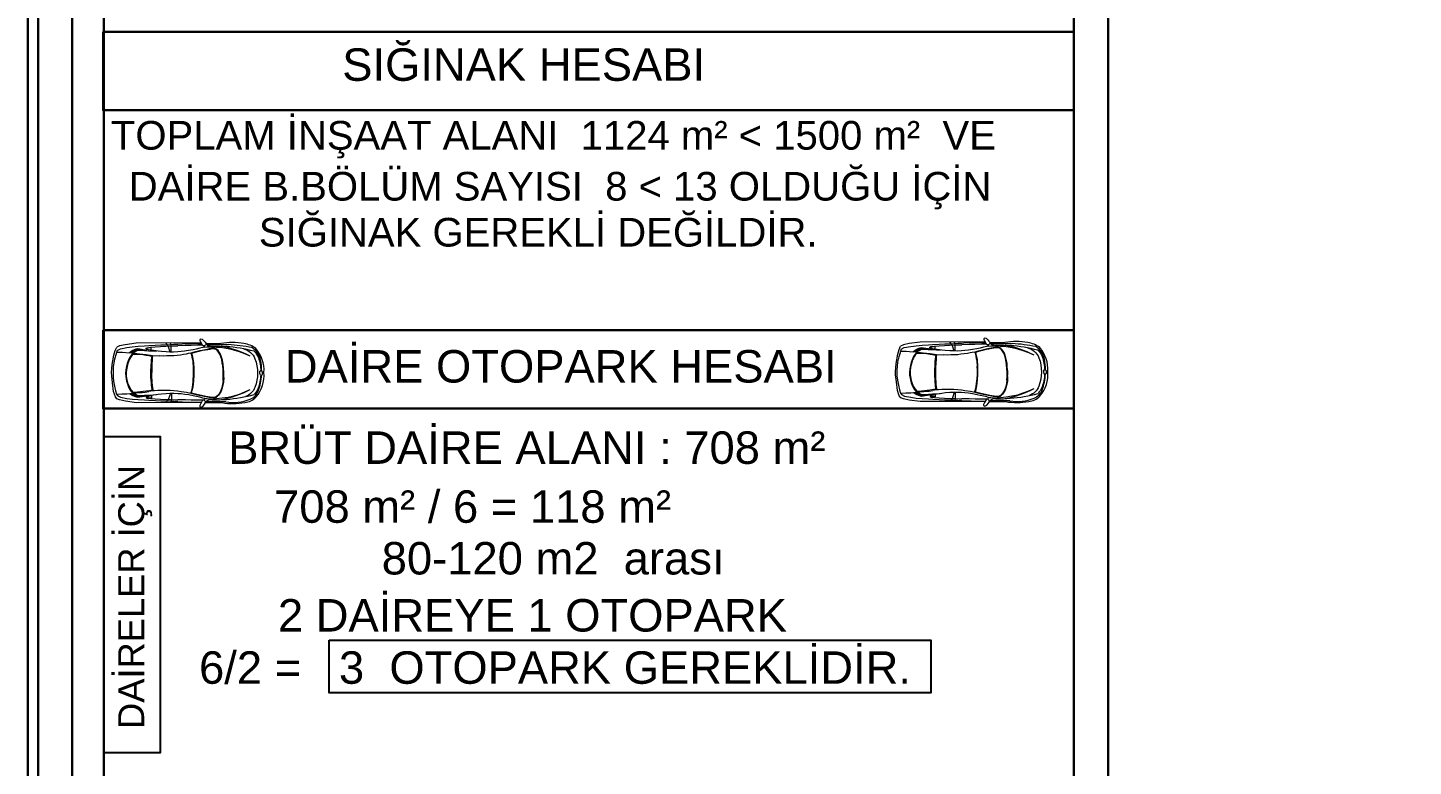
# Model space of a CAD drawing. Extents: x 386248 to 427517, y 4539405 to 4542296.
# Drawn here: x 424443 to 425113, y 4540162 to 4540519 of the extents above; entities that cross this region are included whole.
import ezdxf

# ---------------------------------------------------------------- set-up
doc = ezdxf.new("R2010")
doc.units = 0
doc.layers.add('DIM', color=7, linetype='Continuous')
for name, color, linetype, lineweight in [('TARR', 217, 'Continuous', 13), ('TEFRIJ_', 183, 'Continuous', 20), ('YAZILAR', 1, 'Continuous', 30), ('yazı', 113, 'Continuous', 30)]:
    doc.layers.add(name, color=color, linetype=linetype, lineweight=lineweight)
doc.styles.add('STYLE1', font='')
doc.styles.get('STYLE1').set_extended_font_data('Arial Tur')

msp = doc.modelspace()

# ---------------------------------------------------------------- linework, layer by layer
at = {"layer": 'DIM', "color": 2}
for points in [[(424480.066, 4540321.207), (424507.296, 4540321.207), (424507.296, 4540168.266), (424480.066, 4540168.266)], [(424589.016, 4540222.797), (424879.93, 4540222.797), (424879.93, 4540197.304), (424589.016, 4540197.304)]]:
    msp.add_lwpolyline(points, close=True, dxfattribs=at)
at = {"layer": 'TARR', "lineweight": 30}
for points in [[(424464.706, 4540976.446), (424965.78, 4540976.446), (424965.78, 4539640.849), (424464.706, 4539640.849)], [(424480.066, 4540958.166), (424949.098, 4540958.166), (424949.098, 4539658.757), (424480.066, 4539658.757)], [(424479.632, 4540517.022), (424949.098, 4540517.022), (424949.098, 4540479.052), (424479.632, 4540479.052)], [(424479.632, 4540372.778), (424949.098, 4540372.778), (424949.098, 4540334.809), (424479.632, 4540334.809)]]:
    msp.add_lwpolyline(points, close=True, dxfattribs=at)
at = {"layer": 'TEFRIJ_'}
for p, q in [((424526.639, 4540367.74), (424526.668, 4540368.239)), ((424526.807, 4540367.21), (424526.639, 4540367.74)), ((424526.668, 4540368.239), (424526.85, 4540368.391)), ((424527.278, 4540366.364), (424526.807, 4540367.21)), ((424526.85, 4540368.391), (424527.152, 4540368.437)), ((424527.152, 4540368.437), (424527.561, 4540368.347)), ((424527.561, 4540368.347), (424527.91, 4540368.075)), ((424527.91, 4540368.075), (424528.38, 4540367.607)), ((424528.38, 4540367.607), (424528.957, 4540366.943)), ((424528.957, 4540366.943), (424529.276, 4540366.489)), ((424874.84, 4540366.974), (424869.518, 4540366.182)), ((424906.316, 4540367.039), (424874.84, 4540366.974)), ((424894.864, 4540366.5), (424897.072, 4540366.672)), ((424897.072, 4540366.672), (424899.463, 4540366.737)), ((424899.463, 4540366.737), (424902.703, 4540366.79)), ((424902.703, 4540366.79), (424906.466, 4540366.735)), ((424905.763, 4540368.241), (424905.792, 4540368.741)), ((424905.931, 4540367.712), (424905.763, 4540368.241)), ((424905.792, 4540368.741), (424905.974, 4540368.893)), ((424906.402, 4540366.866), (424905.931, 4540367.712)), ((424905.974, 4540368.893), (424906.276, 4540368.939)), ((424906.276, 4540368.939), (424906.685, 4540368.849)), ((424906.767, 4540366.125), (424906.402, 4540366.866)), ((424906.685, 4540368.849), (424907.034, 4540368.577)), ((424907.034, 4540368.577), (424907.504, 4540368.109)), ((424907.504, 4540368.109), (424908.081, 4540367.444)), ((424908.081, 4540367.444), (424908.4, 4540366.991)), ((424908.4, 4540366.991), (424908.521, 4540366.734)), ((424908.521, 4540366.734), (424908.461, 4540366.431)), ((424908.521, 4540366.734), (424908.734, 4540366.326)), ((424908.523, 4540366.73), (424915.791, 4540366.745)), ((424484.111, 4540356.133), (424484.844, 4540360.545)), ((424484.844, 4540360.545), (424485.511, 4540362.903)), ((424485.825, 4540360.813), (424485.329, 4540359.238)), ((424485.511, 4540362.903), (424486.254, 4540364.511)), ((424486.522, 4540362.94), (424485.825, 4540360.813)), ((424487.578, 4540365.082), (424486.254, 4540364.511)), ((424486.307, 4540362.1), (424489.017, 4540362.015)), ((424486.522, 4540362.94), (424488.01, 4540363.756)), ((424490.394, 4540365.68), (424487.578, 4540365.082)), ((424488.01, 4540363.756), (424491.162, 4540364.357)), ((424489.017, 4540362.015), (424490.607, 4540361.928)), ((424495.716, 4540366.472), (424490.394, 4540365.68)), ((424490.607, 4540361.928), (424493.391, 4540361.725)), ((424491.162, 4540364.357), (424493.765, 4540364.695)), ((424492.31, 4540361.804), (424493.255, 4540362.515)), ((424493.395, 4540360.768), (424492.731, 4540359.813)), ((424493.502, 4540360.375), (424492.943, 4540359.557)), ((424493.231, 4540361.737), (424494.587, 4540362.669)), ((424493.255, 4540362.515), (424494.071, 4540363.062)), ((424493.391, 4540361.725), (424497.243, 4540361.245)), ((424494.243, 4540361.619), (424493.395, 4540360.768)), ((424494.015, 4540361.027), (424493.502, 4540360.375)), ((424493.765, 4540364.695), (424496.641, 4540365.004)), ((424494.002, 4540361.649), (424495.238, 4540362.398)), ((424494.363, 4540360.997), (424494.015, 4540361.027)), ((424494.071, 4540363.062), (424494.782, 4540363.336)), ((424496.089, 4540360.986), (424494.363, 4540360.997)), ((424494.587, 4540362.669), (424495.63, 4540363.201)), ((424494.782, 4540363.336), (424495.705, 4540363.64)), ((424495.238, 4540362.398), (424496.04, 4540362.854)), ((424495.63, 4540363.201), (424496.236, 4540363.339)), ((424495.705, 4540363.64), (424496.477, 4540363.763)), ((424527.192, 4540366.537), (424495.716, 4540366.472)), ((424496.04, 4540362.854), (424496.569, 4540362.961)), ((424497.27, 4540360.867), (424496.089, 4540360.986)), ((424496.236, 4540363.339), (424496.811, 4540363.461)), ((424496.477, 4540363.763), (424497.355, 4540363.704)), ((424496.569, 4540362.961), (424497.281, 4540362.978)), ((424496.641, 4540365.004), (424499.699, 4540365.177)), ((424496.811, 4540363.461), (424497.976, 4540363.357)), ((424497.243, 4540361.245), (424500.484, 4540360.904)), ((424498.845, 4540360.719), (424497.27, 4540360.867)), ((424497.281, 4540362.978), (424499.658, 4540362.922)), ((424497.355, 4540363.704), (424500.823, 4540363.106)), ((424497.976, 4540363.357), (424499.218, 4540363.269)), ((424500.541, 4540360.511), (424498.845, 4540360.719)), ((424499.218, 4540363.269), (424500.884, 4540363.091)), ((424499.658, 4540362.922), (424501.687, 4540362.79)), ((424499.699, 4540365.177), (424501.727, 4540365.272)), ((424500.424, 4540363.697), (424500.439, 4540364.03)), ((424500.803, 4540363.395), (424500.424, 4540363.697)), ((424500.439, 4540364.03), (424500.938, 4540364.243)), ((424500.484, 4540360.904), (424503.634, 4540360.381)), ((424501.707, 4540360.407), (424500.541, 4540360.511)), ((424500.893, 4540363.94), (424500.712, 4540363.743)), ((424500.712, 4540363.743), (424501.015, 4540363.547)), ((424501.515, 4540363.185), (424500.803, 4540363.395)), ((424501.498, 4540364.062), (424500.893, 4540363.94)), ((424500.938, 4540364.243), (424502.572, 4540364.473)), ((424501.015, 4540363.547), (424502.302, 4540363.232)), ((424502.981, 4540364.245), (424501.498, 4540364.062)), ((424503.968, 4540362.827), (424501.515, 4540363.185)), ((424501.687, 4540362.79), (424505.422, 4540362.542)), ((424501.707, 4540360.407), (424502.395, 4540360.298)), ((424501.727, 4540365.272), (424504.871, 4540365.431)), ((424502.302, 4540363.232), (424502.984, 4540363.021)), ((424502.395, 4540360.298), (424503.218, 4540360.081)), ((424502.572, 4540364.473), (424504.858, 4540364.69)), ((424502.984, 4540363.021), (424502.981, 4540364.245)), ((424503.218, 4540360.081), (424503.138, 4540359.258)), ((424503.634, 4540360.381), (424503.467, 4540359.204)), ((424503.634, 4540360.381), (424506.979, 4540360.252)), ((424506.225, 4540362.498), (424503.968, 4540362.827)), ((424504.858, 4540364.69), (424507.446, 4540364.801)), ((424504.871, 4540365.431), (424507.596, 4540365.619)), ((424507.875, 4540362.32), (424506.225, 4540362.498)), ((424508.9, 4540360.124), (424506.979, 4540360.252)), ((424507.446, 4540364.801), (424509.944, 4540364.943)), ((424507.596, 4540365.619), (424509.852, 4540365.669)), ((424510.101, 4540362.174), (424507.875, 4540362.32)), ((424510.526, 4540360.299), (424508.9, 4540360.124)), ((424509.852, 4540365.669), (424512.425, 4540365.78)), ((424509.944, 4540364.943), (424512.245, 4540365.068)), ((424511.963, 4540362.132), (424510.101, 4540362.174)), ((424512.624, 4540360.26), (424510.526, 4540360.299)), ((424513.78, 4540362.121), (424511.963, 4540362.132)), ((424512.245, 4540365.068), (424514.515, 4540365.119)), ((424512.425, 4540365.78), (424513.908, 4540365.859)), ((424513.865, 4540360.348), (424512.624, 4540360.26)), ((424515.733, 4540362.2), (424513.78, 4540362.121)), ((424515.449, 4540360.523), (424513.865, 4540360.348)), ((424513.908, 4540365.859), (424515.74, 4540365.999)), ((424514.515, 4540365.119), (424515.787, 4540365.151)), ((424517.075, 4540360.697), (424515.449, 4540360.523)), ((424517.35, 4540362.325), (424515.733, 4540362.2)), ((424515.74, 4540365.999), (424517.948, 4540366.17)), ((424519.403, 4540365.25), (424515.787, 4540365.151)), ((424518.53, 4540360.957), (424517.075, 4540360.697)), ((424519.091, 4540362.526), (424517.35, 4540362.325)), ((424517.948, 4540366.17), (424520.34, 4540366.236)), ((424519.857, 4540361.174), (424518.53, 4540360.957)), ((424521.043, 4540362.802), (424519.091, 4540362.526)), ((424522.188, 4540365.332), (424519.403, 4540365.25)), ((424520.841, 4540361.347), (424519.857, 4540361.174)), ((424520.34, 4540366.236), (424523.579, 4540366.288)), ((424522.137, 4540361.587), (424520.841, 4540361.347)), ((424523.162, 4540363.245), (424521.043, 4540362.802)), ((424523.122, 4540361.927), (424522.137, 4540361.587)), ((424522.137, 4540361.587), (424522.42, 4540360.743)), ((424525.473, 4540365.414), (424522.188, 4540365.332)), ((424522.42, 4540360.743), (424522.648, 4540359.674)), ((424523.517, 4540361.759), (424522.447, 4540361.476)), ((424522.447, 4540361.476), (424522.674, 4540360.519)), ((424522.674, 4540360.519), (424522.873, 4540359.787)), ((424524.361, 4540362.211), (424523.122, 4540361.927)), ((424524.75, 4540363.582), (424523.162, 4540363.245)), ((424524.614, 4540362.099), (424523.517, 4540361.759)), ((424523.579, 4540366.288), (424527.342, 4540366.233)), ((424525.233, 4540362.439), (424524.361, 4540362.211)), ((424525.909, 4540362.412), (424524.614, 4540362.099)), ((424526.415, 4540363.963), (424524.75, 4540363.582)), ((424526.275, 4540362.694), (424525.233, 4540362.439)), ((424527.751, 4540365.403), (424525.473, 4540365.414)), ((424527.655, 4540362.81), (424525.909, 4540362.412)), ((424527.57, 4540362.95), (424526.275, 4540362.694)), ((424527.883, 4540364.345), (424526.415, 4540363.963)), ((424527.643, 4540365.623), (424527.278, 4540366.364)), ((424530.019, 4540363.434), (424527.57, 4540362.95)), ((424527.901, 4540365.215), (424527.643, 4540365.623)), ((424528.95, 4540363.037), (424527.655, 4540362.81)), ((424528.929, 4540364.634), (424527.883, 4540364.345)), ((424528.067, 4540365.125), (424527.901, 4540365.215)), ((424528.295, 4540365.08), (424528.067, 4540365.125)), ((424528.552, 4540365.095), (424528.281, 4540365.083)), ((424528.461, 4540364.974), (424528.295, 4540365.08)), ((424528.937, 4540364.708), (424528.461, 4540364.974)), ((424528.885, 4540365.248), (424528.552, 4540365.095)), ((424529.217, 4540365.551), (424528.885, 4540365.248)), ((424528.902, 4540364.37), (424528.937, 4540364.708)), ((424529.901, 4540364.493), (424528.902, 4540364.37)), ((424530.301, 4540363.266), (424528.95, 4540363.037)), ((424529.337, 4540365.929), (424529.217, 4540365.551)), ((424529.276, 4540366.489), (424529.397, 4540366.232)), ((424529.397, 4540366.232), (424529.337, 4540365.929)), ((424529.397, 4540366.232), (424529.61, 4540365.824)), ((424529.399, 4540366.228), (424536.667, 4540366.244)), ((424529.61, 4540365.824), (424529.883, 4540365.598)), ((424529.736, 4540365.72), (424540.237, 4540365.741)), ((424529.883, 4540365.598), (424530.217, 4540365.371)), ((424531.112, 4540364.541), (424529.901, 4540364.493)), ((424531.033, 4540363.605), (424530.019, 4540363.434)), ((424530.217, 4540365.371), (424530.626, 4540365.191)), ((424531.343, 4540363.437), (424530.301, 4540363.266)), ((424530.626, 4540365.191), (424531.216, 4540365.101)), ((424532.159, 4540363.832), (424531.033, 4540363.605)), ((424532.11, 4540364.785), (424531.112, 4540364.541)), ((424531.216, 4540365.101), (424531.799, 4540364.994)), ((424532.441, 4540363.608), (424531.343, 4540363.437)), ((424531.799, 4540364.994), (424535.99, 4540365.003)), ((424532.555, 4540364.995), (424532.11, 4540364.785)), ((424532.835, 4540363.834), (424532.159, 4540363.832)), ((424533.314, 4540363.638), (424532.441, 4540363.608)), ((424533.652, 4540363.892), (424532.835, 4540363.834)), ((424533.765, 4540363.582), (424533.314, 4540363.638)), ((424534.243, 4540363.668), (424533.652, 4540363.892)), ((424534.131, 4540363.442), (424533.765, 4540363.582)), ((424534.526, 4540363.162), (424534.131, 4540363.442)), ((424534.695, 4540363.331), (424534.243, 4540363.668)), ((424535.006, 4540362.712), (424534.526, 4540363.162)), ((424535.287, 4540362.854), (424534.695, 4540363.331)), ((424535.542, 4540362.038), (424535.006, 4540362.712)), ((424535.796, 4540362.095), (424535.287, 4540362.854)), ((424536.192, 4540361.082), (424535.542, 4540362.038)), ((424536.304, 4540361.364), (424535.796, 4540362.095)), ((424535.99, 4540365.003), (424539.262, 4540364.797)), ((424536.589, 4540359.872), (424536.192, 4540361.082)), ((424536.786, 4540360.154), (424536.304, 4540361.364)), ((424537.353, 4540358.241), (424536.786, 4540360.154)), ((424863.235, 4540356.635), (424863.968, 4540361.047)), ((424863.968, 4540361.047), (424864.635, 4540363.405)), ((424864.949, 4540361.315), (424864.453, 4540359.74)), ((424864.635, 4540363.405), (424865.378, 4540365.013)), ((424865.646, 4540363.442), (424864.949, 4540361.315)), ((424866.702, 4540365.583), (424865.378, 4540365.013)), ((424865.431, 4540362.602), (424868.141, 4540362.517)), ((424865.646, 4540363.442), (424867.134, 4540364.257)), ((424869.518, 4540366.182), (424866.702, 4540365.583)), ((424867.134, 4540364.257), (424870.286, 4540364.859)), ((424868.141, 4540362.517), (424869.731, 4540362.429)), ((424869.731, 4540362.429), (424872.515, 4540362.227)), ((424870.286, 4540364.859), (424872.889, 4540365.197)), ((424871.855, 4540360.315), (424871.282, 4540359.194)), ((424871.434, 4540362.305), (424872.379, 4540363.017)), ((424872.067, 4540360.058), (424871.539, 4540359.119)), ((424872.519, 4540361.27), (424871.855, 4540360.315)), ((424872.626, 4540360.877), (424872.067, 4540360.058)), ((424872.355, 4540362.238), (424873.711, 4540363.171)), ((424872.379, 4540363.017), (424873.195, 4540363.563)), ((424872.515, 4540362.227), (424876.367, 4540361.747)), ((424873.367, 4540362.121), (424872.519, 4540361.27)), ((424873.139, 4540361.528), (424872.626, 4540360.877)), ((424872.889, 4540365.197), (424875.765, 4540365.506)), ((424873.126, 4540362.151), (424874.362, 4540362.9)), ((424873.487, 4540361.499), (424873.139, 4540361.528)), ((424873.195, 4540363.563), (424873.906, 4540363.837)), ((424875.213, 4540361.487), (424873.487, 4540361.499)), ((424873.711, 4540363.171), (424874.754, 4540363.703)), ((424873.906, 4540363.837), (424874.829, 4540364.142)), ((424874.362, 4540362.9), (424875.164, 4540363.356)), ((424874.754, 4540363.703), (424875.36, 4540363.84)), ((424874.829, 4540364.142), (424875.601, 4540364.264)), ((424875.164, 4540363.356), (424875.693, 4540363.463)), ((424876.394, 4540361.369), (424875.213, 4540361.487)), ((424875.36, 4540363.84), (424875.935, 4540363.963)), ((424875.601, 4540364.264), (424876.479, 4540364.206)), ((424875.693, 4540363.463), (424876.405, 4540363.479)), ((424875.765, 4540365.506), (424878.822, 4540365.679)), ((424875.935, 4540363.963), (424877.1, 4540363.859)), ((424876.367, 4540361.747), (424879.608, 4540361.406)), ((424877.969, 4540361.221), (424876.394, 4540361.369)), ((424876.405, 4540363.479), (424878.782, 4540363.424)), ((424876.479, 4540364.206), (424879.947, 4540363.608)), ((424877.1, 4540363.859), (424878.342, 4540363.771)), ((424879.665, 4540361.012), (424877.969, 4540361.221)), ((424878.342, 4540363.771), (424880.008, 4540363.593)), ((424878.782, 4540363.424), (424880.811, 4540363.292)), ((424878.822, 4540365.679), (424880.851, 4540365.774)), ((424879.548, 4540364.199), (424879.563, 4540364.532)), ((424879.927, 4540363.897), (424879.548, 4540364.199)), ((424879.563, 4540364.532), (424880.062, 4540364.744)), ((424879.608, 4540361.406), (424882.758, 4540360.883)), ((424880.831, 4540360.909), (424879.665, 4540361.012)), ((424880.017, 4540364.442), (424879.836, 4540364.245)), ((424879.836, 4540364.245), (424880.139, 4540364.049)), ((424880.639, 4540363.686), (424879.927, 4540363.897)), ((424880.622, 4540364.564), (424880.017, 4540364.442)), ((424880.062, 4540364.744), (424881.696, 4540364.975)), ((424880.139, 4540364.049), (424881.426, 4540363.733)), ((424882.105, 4540364.746), (424880.622, 4540364.564)), ((424883.092, 4540363.328), (424880.639, 4540363.686)), ((424880.811, 4540363.292), (424884.546, 4540363.044)), ((424880.831, 4540360.909), (424881.519, 4540360.8)), ((424880.851, 4540365.774), (424883.995, 4540365.933)), ((424881.426, 4540363.733), (424882.108, 4540363.523)), ((424881.519, 4540360.8), (424882.342, 4540360.582)), ((424881.696, 4540364.975), (424883.982, 4540365.191)), ((424882.108, 4540363.523), (424882.105, 4540364.746)), ((424882.342, 4540360.582), (424882.262, 4540359.759)), ((424882.758, 4540360.883), (424882.591, 4540359.705)), ((424882.758, 4540360.883), (424886.103, 4540360.753)), ((424885.349, 4540363), (424883.092, 4540363.328)), ((424883.982, 4540365.191), (424886.57, 4540365.303)), ((424883.995, 4540365.933), (424886.72, 4540366.12)), ((424886.999, 4540362.822), (424885.349, 4540363)), ((424888.024, 4540360.626), (424886.103, 4540360.753)), ((424886.57, 4540365.303), (424889.068, 4540365.444)), ((424886.72, 4540366.12), (424888.975, 4540366.17)), ((424889.225, 4540362.675), (424886.999, 4540362.822)), ((424889.65, 4540360.8), (424888.024, 4540360.626)), ((424888.975, 4540366.17), (424891.549, 4540366.282)), ((424889.068, 4540365.444), (424891.369, 4540365.57)), ((424891.087, 4540362.634), (424889.225, 4540362.675)), ((424891.748, 4540360.762), (424889.65, 4540360.8)), ((424892.904, 4540362.622), (424891.087, 4540362.634)), ((424891.369, 4540365.57), (424893.639, 4540365.62)), ((424891.549, 4540366.282), (424893.032, 4540366.36)), ((424892.989, 4540360.85), (424891.748, 4540360.762)), ((424894.857, 4540362.702), (424892.904, 4540362.622)), ((424894.573, 4540361.025), (424892.989, 4540360.85)), ((424893.032, 4540366.36), (424894.864, 4540366.5)), ((424893.639, 4540365.62), (424894.911, 4540365.653)), ((424896.199, 4540361.199), (424894.573, 4540361.025)), ((424896.474, 4540362.827), (424894.857, 4540362.702)), ((424898.527, 4540365.752), (424894.911, 4540365.653)), ((424897.654, 4540361.459), (424896.199, 4540361.199)), ((424898.215, 4540363.027), (424896.474, 4540362.827)), ((424898.981, 4540361.676), (424897.654, 4540361.459)), ((424900.167, 4540363.304), (424898.215, 4540363.027)), ((424901.312, 4540365.833), (424898.527, 4540365.752)), ((424899.965, 4540361.849), (424898.981, 4540361.676)), ((424901.261, 4540362.089), (424899.965, 4540361.849)), ((424902.286, 4540363.747), (424900.167, 4540363.304)), ((424902.246, 4540362.429), (424901.261, 4540362.089)), ((424901.261, 4540362.089), (424901.544, 4540361.245)), ((424904.597, 4540365.916), (424901.312, 4540365.833)), ((424901.544, 4540361.245), (424901.772, 4540360.176)), ((424902.641, 4540362.261), (424901.571, 4540361.977)), ((424901.571, 4540361.977), (424901.798, 4540361.02)), ((424901.772, 4540360.176), (424901.971, 4540359.078)), ((424901.798, 4540361.02), (424901.997, 4540360.289)), ((424901.997, 4540360.289), (424902.196, 4540359.332)), ((424903.485, 4540362.713), (424902.246, 4540362.429)), ((424903.874, 4540364.083), (424902.286, 4540363.747)), ((424903.738, 4540362.601), (424902.641, 4540362.261)), ((424904.357, 4540362.94), (424903.485, 4540362.713)), ((424905.033, 4540362.913), (424903.738, 4540362.601)), ((424905.539, 4540364.465), (424903.874, 4540364.083)), ((424905.399, 4540363.196), (424904.357, 4540362.94)), ((424906.875, 4540365.904), (424904.597, 4540365.916)), ((424906.779, 4540363.311), (424905.033, 4540362.913)), ((424906.694, 4540363.452), (424905.399, 4540363.196)), ((424907.007, 4540364.846), (424905.539, 4540364.465)), ((424909.143, 4540363.936), (424906.694, 4540363.452)), ((424907.025, 4540365.717), (424906.767, 4540366.125)), ((424908.074, 4540363.539), (424906.779, 4540363.311)), ((424908.053, 4540365.135), (424907.007, 4540364.846)), ((424907.191, 4540365.626), (424907.025, 4540365.717)), ((424907.419, 4540365.581), (424907.191, 4540365.626)), ((424907.676, 4540365.597), (424907.405, 4540365.584)), ((424907.585, 4540365.476), (424907.419, 4540365.581)), ((424908.061, 4540365.21), (424907.585, 4540365.476)), ((424908.009, 4540365.749), (424907.676, 4540365.597)), ((424908.341, 4540366.053), (424908.009, 4540365.749)), ((424908.026, 4540364.872), (424908.061, 4540365.21)), ((424909.025, 4540364.995), (424908.026, 4540364.872)), ((424909.425, 4540363.767), (424908.074, 4540363.539)), ((424908.461, 4540366.431), (424908.341, 4540366.053)), ((424908.734, 4540366.326), (424909.007, 4540366.099)), ((424908.86, 4540366.221), (424919.361, 4540366.243)), ((424909.007, 4540366.099), (424909.341, 4540365.873)), ((424910.236, 4540365.043), (424909.025, 4540364.995)), ((424910.157, 4540364.107), (424909.143, 4540363.936)), ((424909.341, 4540365.873), (424909.75, 4540365.692)), ((424910.467, 4540363.938), (424909.425, 4540363.767)), ((424909.75, 4540365.692), (424910.34, 4540365.603)), ((424911.283, 4540364.334), (424910.157, 4540364.107)), ((424911.234, 4540365.287), (424910.236, 4540365.043)), ((424910.34, 4540365.603), (424910.923, 4540365.496)), ((424911.565, 4540364.11), (424910.467, 4540363.938)), ((424910.923, 4540365.496), (424915.114, 4540365.504)), ((424911.679, 4540365.497), (424911.234, 4540365.287)), ((424911.959, 4540364.336), (424911.283, 4540364.334)), ((424912.438, 4540364.139), (424911.565, 4540364.11)), ((424912.776, 4540364.394), (424911.959, 4540364.336)), ((424912.889, 4540364.084), (424912.438, 4540364.139)), ((424913.367, 4540364.17), (424912.776, 4540364.394)), ((424913.255, 4540363.944), (424912.889, 4540364.084)), ((424913.65, 4540363.663), (424913.255, 4540363.944)), ((424913.819, 4540363.833), (424913.367, 4540364.17)), ((424914.13, 4540363.214), (424913.65, 4540363.663)), ((424914.411, 4540363.355), (424913.819, 4540363.833)), ((424914.666, 4540362.539), (424914.13, 4540363.214)), ((424914.92, 4540362.596), (424914.411, 4540363.355)), ((424915.316, 4540361.583), (424914.666, 4540362.539)), ((424915.428, 4540361.865), (424914.92, 4540362.596)), ((424915.114, 4540365.504), (424918.386, 4540365.299)), ((424915.713, 4540360.374), (424915.316, 4540361.583)), ((424915.91, 4540360.656), (424915.428, 4540361.865)), ((424916.138, 4540358.995), (424915.713, 4540360.374)), ((424916.477, 4540358.742), (424915.91, 4540360.656)), ((424483.749, 4540352.241), (424484.111, 4540356.133)), ((424484.58, 4540355.139), (424484.465, 4540352.521)), ((424484.984, 4540357.694), (424484.58, 4540355.139)), ((424485.089, 4540358.042), (424484.984, 4540357.694)), ((424485.329, 4540359.238), (424485.089, 4540358.042)), ((424490.7, 4540353.457), (424490.552, 4540351.944)), ((424490.969, 4540355.092), (424490.7, 4540353.457)), ((424491.076, 4540354.336), (424490.868, 4540352.55)), ((424491.329, 4540356.546), (424490.969, 4540355.092)), ((424491.632, 4540356.592), (424491.076, 4540354.336)), ((424491.826, 4540357.829), (424491.329, 4540356.546)), ((424492.084, 4540357.845), (424491.632, 4540356.592)), ((424492.158, 4540358.692), (424491.826, 4540357.829)), ((424492.415, 4540358.617), (424492.084, 4540357.845)), ((424492.731, 4540359.813), (424492.158, 4540358.692)), ((424492.943, 4540359.557), (424492.415, 4540358.617)), ((424502.656, 4540353.499), (424502.631, 4540352.402)), ((424502.736, 4540354.733), (424502.656, 4540353.499)), ((424502.815, 4540356.131), (424502.736, 4540354.733)), ((424502.868, 4540356.981), (424502.815, 4540356.131)), ((424502.975, 4540358.161), (424502.868, 4540356.981)), ((424503.138, 4540359.258), (424502.975, 4540358.161)), ((424503.227, 4540355.748), (424503.175, 4540354.596)), ((424503.175, 4540354.596), (424503.177, 4540353.609)), ((424503.177, 4540353.609), (424503.178, 4540352.842)), ((424503.28, 4540356.763), (424503.227, 4540355.748)), ((424503.387, 4540357.887), (424503.28, 4540356.763)), ((424503.467, 4540359.204), (424503.387, 4540357.887)), ((424522.648, 4540359.674), (424522.847, 4540358.577)), ((424522.847, 4540358.577), (424523.047, 4540357.563)), ((424522.873, 4540359.787), (424523.072, 4540358.83)), ((424523.047, 4540357.563), (424523.133, 4540356.494)), ((424523.072, 4540358.83), (424523.215, 4540357.845)), ((424523.133, 4540356.494), (424523.22, 4540355.452)), ((424523.22, 4540355.452), (424523.195, 4540354.185)), ((424523.195, 4540354.185), (424523.253, 4540353.172)), ((424523.215, 4540357.845), (424523.358, 4540356.804)), ((424523.358, 4540356.804), (424523.416, 4540356.044)), ((424523.416, 4540356.044), (424523.474, 4540355.087)), ((424523.474, 4540355.087), (424523.478, 4540353.51)), ((424523.478, 4540353.51), (424523.48, 4540352.328)), ((424537.014, 4540358.493), (424536.589, 4540359.872)), ((424537.271, 4540356.889), (424537.014, 4540358.493)), ((424537.499, 4540355.51), (424537.271, 4540356.889)), ((424537.752, 4540356.13), (424537.353, 4540358.241)), ((424537.672, 4540353.737), (424537.499, 4540355.51)), ((424537.789, 4540351.766), (424537.672, 4540353.737)), ((424537.868, 4540354.3), (424537.752, 4540356.13)), ((424538.041, 4540352.33), (424537.868, 4540354.3)), ((424862.873, 4540352.743), (424863.235, 4540356.635)), ((424863.704, 4540355.641), (424863.589, 4540353.023)), ((424864.108, 4540358.196), (424863.704, 4540355.641)), ((424864.213, 4540358.544), (424864.108, 4540358.196)), ((424864.453, 4540359.74), (424864.213, 4540358.544)), ((424869.824, 4540353.959), (424869.676, 4540352.445)), ((424870.093, 4540355.594), (424869.824, 4540353.959)), ((424870.2, 4540354.837), (424869.992, 4540353.051)), ((424870.453, 4540357.047), (424870.093, 4540355.594)), ((424870.756, 4540357.093), (424870.2, 4540354.837)), ((424870.95, 4540358.331), (424870.453, 4540357.047)), ((424871.208, 4540358.347), (424870.756, 4540357.093)), ((424871.282, 4540359.194), (424870.95, 4540358.331)), ((424871.539, 4540359.119), (424871.208, 4540358.347)), ((424881.78, 4540354), (424881.755, 4540352.903)), ((424881.86, 4540355.234), (424881.78, 4540354)), ((424881.939, 4540356.633), (424881.86, 4540355.234)), ((424881.992, 4540357.483), (424881.939, 4540356.633)), ((424882.099, 4540358.662), (424881.992, 4540357.483)), ((424882.262, 4540359.759), (424882.099, 4540358.662)), ((424882.302, 4540353.343), (424882.223, 4540351.725)), ((424882.351, 4540356.25), (424882.299, 4540355.098)), ((424882.299, 4540355.098), (424882.301, 4540354.111)), ((424882.301, 4540354.111), (424882.302, 4540353.343)), ((424882.404, 4540357.265), (424882.351, 4540356.25)), ((424882.511, 4540358.389), (424882.404, 4540357.265)), ((424882.591, 4540359.705), (424882.511, 4540358.389)), ((424901.971, 4540359.078), (424902.171, 4540358.065)), ((424902.171, 4540358.065), (424902.257, 4540356.995)), ((424902.196, 4540359.332), (424902.339, 4540358.347)), ((424902.257, 4540356.995), (424902.344, 4540355.954)), ((424902.344, 4540355.954), (424902.319, 4540354.687)), ((424902.319, 4540354.687), (424902.377, 4540353.674)), ((424902.339, 4540358.347), (424902.482, 4540357.306)), ((424902.377, 4540353.674), (424902.408, 4540352.463)), ((424902.482, 4540357.306), (424902.54, 4540356.546)), ((424902.54, 4540356.546), (424902.598, 4540355.588)), ((424902.598, 4540355.588), (424902.602, 4540354.012)), ((424902.602, 4540354.012), (424902.604, 4540352.829)), ((424916.395, 4540357.391), (424916.138, 4540358.995)), ((424916.623, 4540356.012), (424916.395, 4540357.391)), ((424916.876, 4540356.632), (424916.477, 4540358.742)), ((424916.796, 4540354.239), (424916.623, 4540356.012)), ((424916.913, 4540352.268), (424916.796, 4540354.239)), ((424916.992, 4540354.802), (424916.876, 4540356.632)), ((424917.165, 4540352.832), (424916.992, 4540354.802)), ((424483.863, 4540350.573), (424483.749, 4540352.241)), ((424484.204, 4540347.276), (424483.863, 4540350.573)), ((424484.732, 4540343.089), (424484.204, 4540347.276)), ((424484.465, 4540352.521), (424484.485, 4540350.039)), ((424484.485, 4540350.039), (424484.746, 4540347.982)), ((424484.746, 4540347.982), (424485.176, 4540345.624)), ((424490.552, 4540351.944), (424490.6, 4540350.415)), ((424490.6, 4540350.415), (424490.861, 4540348.933)), ((424490.868, 4540352.55), (424490.842, 4540350.688)), ((424490.842, 4540350.688), (424491.134, 4540348.722)), ((424490.861, 4540348.933), (424491.044, 4540348.055)), ((424491.044, 4540348.055), (424491.411, 4540346.727)), ((424491.134, 4540348.722), (424491.47, 4540347.302)), ((424491.411, 4540346.727), (424491.974, 4540345.2)), ((424491.47, 4540347.302), (424492.383, 4540345.14)), ((424502.631, 4540352.402), (424502.66, 4540351.305)), ((424502.66, 4540351.305), (424502.663, 4540349.961)), ((424502.663, 4540349.961), (424502.776, 4540348.454)), ((424502.776, 4540348.454), (424502.834, 4540347.083)), ((424502.834, 4540347.083), (424502.946, 4540345.904)), ((424503.099, 4540351.224), (424503.075, 4540349.825)), ((424503.075, 4540349.825), (424503.16, 4540348.564)), ((424503.178, 4540352.842), (424503.099, 4540351.224)), ((424503.16, 4540348.564), (424503.217, 4540347.413)), ((424503.217, 4540347.413), (424503.357, 4540345.987)), ((424523.017, 4540346.417), (424523.153, 4540347.6)), ((424523.153, 4540347.6), (424523.273, 4540348.748)), ((424523.253, 4540353.172), (424523.284, 4540351.961)), ((424523.286, 4540350.779), (424523.271, 4540349.705)), ((424523.273, 4540348.748), (424523.271, 4540349.705)), ((424523.284, 4540351.961), (424523.286, 4540350.779)), ((424523.347, 4540346.557), (424523.518, 4540348.157)), ((424523.48, 4540352.328), (424523.483, 4540351.033)), ((424523.483, 4540351.033), (424523.515, 4540349.653)), ((424523.518, 4540348.157), (424523.515, 4540349.653)), ((424537.683, 4540348.03), (424537.478, 4540346.377)), ((424537.893, 4540347.613), (424537.48, 4540345.49)), ((424537.683, 4540348.03), (424537.765, 4540349.88)), ((424537.765, 4540349.88), (424537.789, 4540351.766)), ((424538.01, 4540349.736), (424537.893, 4540347.613)), ((424538.01, 4540349.736), (424538.072, 4540350.979)), ((424538.072, 4540350.979), (424538.041, 4540352.33)), ((424862.987, 4540351.075), (424862.873, 4540352.743)), ((424863.328, 4540347.777), (424862.987, 4540351.075)), ((424863.856, 4540343.59), (424863.328, 4540347.777)), ((424863.589, 4540353.023), (424863.609, 4540350.541)), ((424863.609, 4540350.541), (424863.87, 4540348.484)), ((424863.87, 4540348.484), (424864.3, 4540346.126)), ((424869.676, 4540352.445), (424869.724, 4540350.917)), ((424869.724, 4540350.917), (424869.985, 4540349.434)), ((424869.992, 4540353.051), (424869.966, 4540351.19)), ((424869.966, 4540351.19), (424870.257, 4540349.223)), ((424869.985, 4540349.434), (424870.168, 4540348.557)), ((424870.168, 4540348.557), (424870.535, 4540347.229)), ((424870.257, 4540349.223), (424870.594, 4540347.804)), ((424870.535, 4540347.229), (424871.098, 4540345.701)), ((424870.594, 4540347.804), (424871.507, 4540345.642)), ((424881.755, 4540352.903), (424881.784, 4540351.807)), ((424881.784, 4540351.807), (424881.787, 4540350.463)), ((424881.787, 4540350.463), (424881.9, 4540348.955)), ((424881.9, 4540348.955), (424881.958, 4540347.584)), ((424881.958, 4540347.584), (424882.07, 4540346.406)), ((424882.223, 4540351.725), (424882.199, 4540350.327)), ((424882.199, 4540350.327), (424882.284, 4540349.066)), ((424882.284, 4540349.066), (424882.341, 4540347.914)), ((424882.341, 4540347.914), (424882.481, 4540346.489)), ((424901.952, 4540345.526), (424902.141, 4540346.918)), ((424902.141, 4540346.918), (424902.277, 4540348.102)), ((424902.277, 4540348.102), (424902.397, 4540349.25)), ((424902.282, 4540345.788), (424902.471, 4540347.058)), ((424902.41, 4540351.281), (424902.395, 4540350.207)), ((424902.397, 4540349.25), (424902.395, 4540350.207)), ((424902.408, 4540352.463), (424902.41, 4540351.281)), ((424902.471, 4540347.058), (424902.642, 4540348.659)), ((424902.604, 4540352.829), (424902.607, 4540351.534)), ((424902.607, 4540351.534), (424902.639, 4540350.155)), ((424902.642, 4540348.659), (424902.639, 4540350.155)), ((424916.602, 4540346.879), (424916.101, 4540345.034)), ((424916.807, 4540348.532), (424916.602, 4540346.879)), ((424917.017, 4540348.115), (424916.604, 4540345.992)), ((424916.807, 4540348.532), (424916.889, 4540350.382)), ((424916.889, 4540350.382), (424916.913, 4540352.268)), ((424917.134, 4540350.237), (424917.017, 4540348.115)), ((424917.134, 4540350.237), (424917.196, 4540351.48)), ((424917.196, 4540351.48), (424917.165, 4540352.832)), ((424485.59, 4540340.422), (424484.732, 4540343.089)), ((424485.176, 4540345.624), (424485.741, 4540343.295)), ((424486.333, 4540339.534), (424485.59, 4540340.422)), ((424485.741, 4540343.295), (424486.177, 4540341.674)), ((424486.177, 4540341.674), (424488.711, 4540341.833)), ((424486.177, 4540341.674), (424486.738, 4540341.025)), ((424486.738, 4540341.025), (424488.059, 4540340.308)), ((424488.059, 4540340.308), (424491.213, 4540339.72)), ((424488.711, 4540341.833), (424491.209, 4540341.945)), ((424491.209, 4540341.945), (424493.857, 4540342.268)), ((424491.974, 4540345.2), (424492.779, 4540343.688)), ((424492.383, 4540345.14), (424493.264, 4540343.613)), ((424492.631, 4540342.069), (424493.299, 4540341.571)), ((424492.779, 4540343.688), (424493.387, 4540342.857)), ((424493.264, 4540343.613), (424494.227, 4540342.495)), ((424493.299, 4540341.571), (424494.117, 4540341.028)), ((424493.387, 4540342.857), (424493.857, 4540342.268)), ((424493.524, 4540342.176), (424494.631, 4540341.422)), ((424493.857, 4540342.268), (424497.414, 4540342.533)), ((424494.117, 4540341.028), (424494.829, 4540340.757)), ((424495.217, 4540342.57), (424494.227, 4540342.495)), ((424494.402, 4540342.224), (424495.281, 4540341.696)), ((424494.631, 4540341.422), (424495.677, 4540340.895)), ((424494.829, 4540340.757), (424495.753, 4540340.456)), ((424496.314, 4540342.682), (424495.217, 4540342.57)), ((424495.281, 4540341.696), (424496.085, 4540341.243)), ((424495.677, 4540340.895), (424496.283, 4540340.76)), ((424495.753, 4540340.456), (424496.526, 4540340.336)), ((424496.085, 4540341.243), (424496.615, 4540341.139)), ((424496.283, 4540340.76), (424496.858, 4540340.64)), ((424497.795, 4540342.877), (424496.314, 4540342.682)), ((424496.526, 4540340.336), (424497.404, 4540340.399)), ((424496.615, 4540341.139), (424497.326, 4540341.125)), ((424496.858, 4540340.64), (424498.024, 4540340.748)), ((424497.326, 4540341.125), (424499.703, 4540341.19)), ((424497.404, 4540340.399), (424500.869, 4540341.011)), ((424497.414, 4540342.533), (424498.61, 4540342.626)), ((424499.029, 4540343.017), (424497.795, 4540342.877)), ((424498.024, 4540340.748), (424499.265, 4540340.842)), ((424498.61, 4540342.626), (424500.003, 4540342.765)), ((424500.455, 4540343.184), (424499.029, 4540343.017)), ((424499.265, 4540340.842), (424500.93, 4540341.027)), ((424499.703, 4540341.19), (424501.731, 4540341.331)), ((424500.003, 4540342.765), (424501.788, 4540342.981)), ((424502.101, 4540343.434), (424500.455, 4540343.184)), ((424500.85, 4540340.722), (424500.473, 4540340.419)), ((424500.473, 4540340.419), (424500.488, 4540340.086)), ((424500.488, 4540340.086), (424500.988, 4540339.875)), ((424500.76, 4540340.374), (424501.063, 4540340.571)), ((424500.942, 4540340.178), (424500.76, 4540340.374)), ((424501.562, 4540340.936), (424500.85, 4540340.722)), ((424501.548, 4540340.058), (424500.942, 4540340.178)), ((424500.988, 4540339.875), (424502.624, 4540339.651)), ((424501.063, 4540340.571), (424502.349, 4540340.892)), ((424503.032, 4540339.882), (424501.548, 4540340.058)), ((424504.013, 4540341.304), (424501.562, 4540340.936)), ((424501.731, 4540341.331), (424505.466, 4540341.594)), ((424503.653, 4540343.337), (424501.788, 4540342.981)), ((424503.252, 4540343.629), (424502.101, 4540343.434)), ((424502.349, 4540340.892), (424503.03, 4540341.105)), ((424502.946, 4540345.904), (424503.03, 4540345.054)), ((424503.03, 4540345.054), (424503.197, 4540344.122)), ((424503.03, 4540341.105), (424503.032, 4540339.882)), ((424503.197, 4540344.122), (424503.252, 4540343.629)), ((424503.357, 4540345.987), (424503.524, 4540344.891)), ((424503.524, 4540344.891), (424503.69, 4540344.013)), ((424504.509, 4540343.424), (424503.653, 4540343.337)), ((424503.69, 4540344.013), (424503.774, 4540343.328)), ((424506.268, 4540341.641), (424504.013, 4540341.304)), ((424506.179, 4540343.471), (424504.509, 4540343.424)), ((424508.148, 4540343.518), (424506.179, 4540343.471)), ((424507.918, 4540341.826), (424506.268, 4540341.641)), ((424510.143, 4540341.982), (424507.918, 4540341.826)), ((424510.331, 4540343.522), (424508.148, 4540343.518)), ((424512.005, 4540342.032), (424510.143, 4540341.982)), ((424512.044, 4540343.483), (424510.331, 4540343.522)), ((424513.822, 4540342.051), (424512.005, 4540342.032)), ((424513.928, 4540343.358), (424512.044, 4540343.483)), ((424515.775, 4540341.979), (424513.822, 4540342.051)), ((424515.64, 4540343.148), (424513.928, 4540343.358)), ((424517.351, 4540342.926), (424515.64, 4540343.148)), ((424517.393, 4540341.861), (424515.775, 4540341.979)), ((424520.066, 4540342.584), (424517.351, 4540342.926)), ((424519.134, 4540341.668), (424517.393, 4540341.861)), ((424521.088, 4540341.399), (424519.134, 4540341.668)), ((424522.121, 4540342.118), (424520.066, 4540342.584)), ((424523.208, 4540340.965), (424521.088, 4540341.399)), ((424522.051, 4540342.136), (424522.501, 4540343.476)), ((424525.342, 4540341.29), (424522.121, 4540342.118)), ((424522.486, 4540342.293), (424522.779, 4540343.668)), ((424524.349, 4540341.775), (424522.486, 4540342.293)), ((424522.501, 4540343.476), (424522.828, 4540345.025)), ((424522.779, 4540343.668), (424523.158, 4540345.286)), ((424522.828, 4540345.025), (424523.017, 4540346.417)), ((424523.158, 4540345.286), (424523.347, 4540346.557)), ((424524.798, 4540340.635), (424523.208, 4540340.965)), ((424527.291, 4540341.12), (424524.349, 4540341.775)), ((424526.464, 4540340.261), (424524.798, 4540340.635)), ((424528.563, 4540340.584), (424525.342, 4540341.29)), ((424527.933, 4540339.885), (424526.464, 4540340.261)), ((424529.38, 4540340.672), (424527.291, 4540341.12)), ((424528.821, 4540339.644), (424527.933, 4540339.885)), ((424531, 4540340.154), (424528.563, 4540340.584)), ((424531.487, 4540340.259), (424529.38, 4540340.672)), ((424533.002, 4540339.949), (424531, 4540340.154)), ((424533.123, 4540340.141), (424531.487, 4540340.259)), ((424533.872, 4540339.968), (424533.002, 4540339.949)), ((424533.906, 4540340.229), (424533.123, 4540340.141)), ((424534.376, 4540340.126), (424533.872, 4540339.968)), ((424534.514, 4540340.613), (424533.906, 4540340.229)), ((424534.845, 4540340.544), (424534.376, 4540340.126)), ((424535.105, 4540341.154), (424534.514, 4540340.613)), ((424535.557, 4540341.207), (424534.845, 4540340.544)), ((424535.747, 4540341.886), (424535.105, 4540341.154)), ((424536.199, 4540342.182), (424535.557, 4540341.207)), ((424536.423, 4540343.105), (424535.747, 4540341.886)), ((424536.788, 4540343.227), (424536.199, 4540342.182)), ((424536.977, 4540344.532), (424536.423, 4540343.105)), ((424537.48, 4540345.49), (424536.788, 4540343.227)), ((424537.478, 4540346.377), (424536.977, 4540344.532)), ((424864.714, 4540340.924), (424863.856, 4540343.59)), ((424864.3, 4540346.126), (424864.865, 4540343.797)), ((424865.457, 4540340.036), (424864.714, 4540340.924)), ((424864.865, 4540343.797), (424865.301, 4540342.176)), ((424865.301, 4540342.176), (424867.835, 4540342.335)), ((424865.301, 4540342.176), (424865.862, 4540341.526)), ((424866.756, 4540339.482), (424865.457, 4540340.036)), ((424865.862, 4540341.526), (424867.183, 4540340.81)), ((424867.183, 4540340.81), (424870.337, 4540340.222)), ((424867.835, 4540342.335), (424870.333, 4540342.446)), ((424870.333, 4540342.446), (424872.981, 4540342.77)), ((424870.337, 4540340.222), (424872.942, 4540339.894)), ((424871.098, 4540345.701), (424871.903, 4540344.19)), ((424871.507, 4540345.642), (424872.388, 4540344.115)), ((424871.755, 4540342.57), (424872.423, 4540342.072)), ((424871.903, 4540344.19), (424872.511, 4540343.359)), ((424872.388, 4540344.115), (424873.351, 4540342.997)), ((424872.423, 4540342.072), (424873.241, 4540341.529)), ((424872.511, 4540343.359), (424872.981, 4540342.77)), ((424872.648, 4540342.678), (424873.755, 4540341.924)), ((424872.942, 4540339.894), (424875.819, 4540339.598)), ((424872.981, 4540342.77), (424876.538, 4540343.034)), ((424873.241, 4540341.529), (424873.953, 4540341.258)), ((424874.341, 4540343.072), (424873.351, 4540342.997)), ((424873.526, 4540342.725), (424874.405, 4540342.197)), ((424873.755, 4540341.924), (424874.801, 4540341.396)), ((424873.953, 4540341.258), (424874.877, 4540340.958)), ((424875.438, 4540343.184), (424874.341, 4540343.072)), ((424874.405, 4540342.197), (424875.209, 4540341.745)), ((424874.801, 4540341.396), (424875.407, 4540341.261)), ((424874.877, 4540340.958), (424875.65, 4540340.838)), ((424875.209, 4540341.745), (424875.739, 4540341.64)), ((424875.407, 4540341.261), (424875.982, 4540341.141)), ((424876.919, 4540343.379), (424875.438, 4540343.184)), ((424875.65, 4540340.838), (424876.528, 4540340.9)), ((424875.739, 4540341.64), (424876.45, 4540341.627)), ((424875.982, 4540341.141), (424877.148, 4540341.25)), ((424876.45, 4540341.627), (424878.827, 4540341.692)), ((424876.528, 4540340.9), (424879.993, 4540341.513)), ((424876.538, 4540343.034), (424877.734, 4540343.127)), ((424878.153, 4540343.518), (424876.919, 4540343.379)), ((424877.148, 4540341.25), (424878.389, 4540341.343)), ((424877.734, 4540343.127), (424879.127, 4540343.267)), ((424879.579, 4540343.686), (424878.153, 4540343.518)), ((424878.389, 4540341.343), (424880.054, 4540341.528)), ((424878.827, 4540341.692), (424880.855, 4540341.833)), ((424879.127, 4540343.267), (424880.912, 4540343.482)), ((424881.225, 4540343.936), (424879.579, 4540343.686)), ((424879.974, 4540341.224), (424879.597, 4540340.92)), ((424879.597, 4540340.92), (424879.612, 4540340.588)), ((424879.612, 4540340.588), (424880.112, 4540340.377)), ((424879.884, 4540340.876), (424880.187, 4540341.073)), ((424880.066, 4540340.679), (424879.884, 4540340.876)), ((424880.686, 4540341.437), (424879.974, 4540341.224)), ((424880.672, 4540340.559), (424880.066, 4540340.679)), ((424880.112, 4540340.377), (424881.748, 4540340.153)), ((424880.187, 4540341.073), (424881.473, 4540341.393)), ((424882.156, 4540340.383), (424880.672, 4540340.559)), ((424883.137, 4540341.805), (424880.686, 4540341.437)), ((424880.855, 4540341.833), (424884.59, 4540342.096)), ((424882.777, 4540343.839), (424880.912, 4540343.482)), ((424882.376, 4540344.13), (424881.225, 4540343.936)), ((424881.473, 4540341.393), (424882.154, 4540341.607)), ((424881.748, 4540340.153), (424884.034, 4540339.946)), ((424882.07, 4540346.406), (424882.154, 4540345.556)), ((424882.154, 4540345.556), (424882.32, 4540344.624)), ((424882.154, 4540341.607), (424882.156, 4540340.383)), ((424882.32, 4540344.624), (424882.376, 4540344.13)), ((424882.481, 4540346.489), (424882.648, 4540345.392)), ((424882.648, 4540345.392), (424882.814, 4540344.515)), ((424883.633, 4540343.926), (424882.777, 4540343.839)), ((424882.814, 4540344.515), (424882.898, 4540343.83)), ((424885.392, 4540342.143), (424883.137, 4540341.805)), ((424885.303, 4540343.972), (424883.633, 4540343.926)), ((424884.034, 4540339.946), (424886.623, 4540339.845)), ((424887.272, 4540344.019), (424885.303, 4540343.972)), ((424887.042, 4540342.328), (424885.392, 4540342.143)), ((424889.267, 4540342.484), (424887.042, 4540342.328)), ((424889.455, 4540344.024), (424887.272, 4540344.019)), ((424891.129, 4540342.533), (424889.267, 4540342.484)), ((424891.168, 4540343.985), (424889.455, 4540344.024)), ((424892.946, 4540342.552), (424891.129, 4540342.533)), ((424893.052, 4540343.86), (424891.168, 4540343.985)), ((424894.899, 4540342.481), (424892.946, 4540342.552)), ((424894.764, 4540343.65), (424893.052, 4540343.86)), ((424896.475, 4540343.428), (424894.764, 4540343.65)), ((424896.517, 4540342.363), (424894.899, 4540342.481)), ((424899.19, 4540343.085), (424896.475, 4540343.428)), ((424898.258, 4540342.169), (424896.517, 4540342.363)), ((424900.212, 4540341.901), (424898.258, 4540342.169)), ((424901.245, 4540342.62), (424899.19, 4540343.085)), ((424902.332, 4540341.467), (424900.212, 4540341.901)), ((424901.175, 4540342.637), (424901.625, 4540343.978)), ((424904.466, 4540341.792), (424901.245, 4540342.62)), ((424901.61, 4540342.795), (424901.903, 4540344.17)), ((424903.473, 4540342.277), (424901.61, 4540342.795)), ((424901.625, 4540343.978), (424901.952, 4540345.526)), ((424901.903, 4540344.17), (424902.282, 4540345.788)), ((424903.922, 4540341.137), (424902.332, 4540341.467)), ((424906.415, 4540341.622), (424903.473, 4540342.277)), ((424905.588, 4540340.762), (424903.922, 4540341.137)), ((424907.687, 4540341.085), (424904.466, 4540341.792)), ((424907.057, 4540340.387), (424905.588, 4540340.762)), ((424908.504, 4540341.174), (424906.415, 4540341.622)), ((424907.945, 4540340.146), (424907.057, 4540340.387)), ((424910.124, 4540340.655), (424907.687, 4540341.085)), ((424907.945, 4540340.146), (424907.761, 4540339.812)), ((424910.214, 4540339.886), (424907.945, 4540340.146)), ((424910.611, 4540340.761), (424908.504, 4540341.174)), ((424912.126, 4540340.451), (424910.124, 4540340.655)), ((424911.544, 4540339.55), (424910.214, 4540339.886)), ((424912.247, 4540340.642), (424910.611, 4540340.761)), ((424912.996, 4540340.47), (424912.126, 4540340.451)), ((424913.03, 4540340.731), (424912.247, 4540340.642)), ((424913.5, 4540340.628), (424912.996, 4540340.47)), ((424913.638, 4540341.115), (424913.03, 4540340.731)), ((424913.969, 4540341.046), (424913.5, 4540340.628)), ((424914.229, 4540341.656), (424913.638, 4540341.115)), ((424914.681, 4540341.709), (424913.969, 4540341.046)), ((424914.871, 4540342.387), (424914.229, 4540341.656)), ((424915.323, 4540342.684), (424914.681, 4540341.709)), ((424915.547, 4540343.607), (424914.871, 4540342.387)), ((424915.912, 4540343.729), (424915.323, 4540342.684)), ((424916.101, 4540345.034), (424915.547, 4540343.607)), ((424916.604, 4540345.992), (424915.912, 4540343.729)), ((424487.632, 4540338.981), (424486.333, 4540339.534)), ((424490.451, 4540338.394), (424487.632, 4540338.981)), ((424495.776, 4540337.624), (424490.451, 4540338.394)), ((424491.213, 4540339.72), (424493.818, 4540339.393)), ((424493.818, 4540339.393), (424496.695, 4540339.096)), ((424527.116, 4540337.69), (424495.776, 4540337.624)), ((424496.695, 4540339.096), (424499.753, 4540338.936)), ((424499.753, 4540338.936), (424501.782, 4540338.849)), ((424501.782, 4540338.849), (424504.927, 4540338.703)), ((424502.624, 4540339.651), (424504.91, 4540339.444)), ((424504.91, 4540339.444), (424507.499, 4540339.344)), ((424504.927, 4540338.703), (424507.652, 4540338.527)), ((424507.499, 4540339.344), (424509.997, 4540339.213)), ((424507.652, 4540338.527), (424509.908, 4540338.486)), ((424509.908, 4540338.486), (424512.482, 4540338.386)), ((424509.997, 4540339.213), (424512.299, 4540339.097)), ((424512.299, 4540339.097), (424514.57, 4540339.056)), ((424512.482, 4540338.386), (424513.966, 4540338.313)), ((424513.966, 4540338.313), (424515.798, 4540338.181)), ((424514.57, 4540339.056), (424515.841, 4540339.028)), ((424515.798, 4540338.181), (424518.006, 4540338.018)), ((424519.458, 4540338.945), (424515.841, 4540339.028)), ((424518.006, 4540338.018), (424520.398, 4540337.963)), ((424522.243, 4540338.875), (424519.458, 4540338.945)), ((424520.398, 4540337.963), (424523.638, 4540337.924)), ((424525.529, 4540338.806), (424522.243, 4540338.875)), ((424523.638, 4540337.924), (424527.286, 4540337.992)), ((424527.663, 4540338.825), (424525.529, 4540338.806)), ((424526.901, 4540337.277), (424526.42, 4540336.214)), ((424527.72, 4540338.849), (424526.901, 4540337.277)), ((424527.34, 4540335.612), (424528.015, 4540335.975)), ((424528.444, 4540339.02), (424527.72, 4540338.849)), ((424528.015, 4540335.975), (424528.69, 4540336.895)), ((424528.637, 4540339.31), (424528.444, 4540339.02)), ((424528.821, 4540339.644), (424528.637, 4540339.31)), ((424528.69, 4540336.895), (424529.2, 4540337.649)), ((424531.09, 4540339.384), (424528.821, 4540339.644)), ((424529.2, 4540337.649), (424537.109, 4540337.666)), ((424529.623, 4540338.332), (424529.208, 4540337.666)), ((424539.062, 4540338.052), (424529.436, 4540338.032)), ((424532.42, 4540339.049), (424531.09, 4540339.384)), ((424532.391, 4540339.015), (424536.044, 4540339.022)), ((424536.044, 4540339.022), (424539.315, 4540339.241)), ((424869.575, 4540338.895), (424866.756, 4540339.482)), ((424874.9, 4540338.126), (424869.575, 4540338.895)), ((424906.24, 4540338.191), (424874.9, 4540338.126)), ((424875.819, 4540339.598), (424878.877, 4540339.437)), ((424878.877, 4540339.437), (424880.906, 4540339.351)), ((424880.906, 4540339.351), (424884.051, 4540339.205)), ((424884.051, 4540339.205), (424886.776, 4540339.029)), ((424886.623, 4540339.845), (424889.121, 4540339.714)), ((424886.776, 4540339.029), (424889.032, 4540338.988)), ((424889.032, 4540338.988), (424891.606, 4540338.887)), ((424889.121, 4540339.714), (424891.423, 4540339.598)), ((424891.423, 4540339.598), (424893.694, 4540339.558)), ((424891.606, 4540338.887), (424893.09, 4540338.815)), ((424893.09, 4540338.815), (424894.922, 4540338.682)), ((424893.694, 4540339.558), (424894.965, 4540339.53)), ((424894.922, 4540338.682), (424897.13, 4540338.52)), ((424898.582, 4540339.446), (424894.965, 4540339.53)), ((424897.13, 4540338.52), (424899.522, 4540338.465)), ((424901.367, 4540339.376), (424898.582, 4540339.446)), ((424899.522, 4540338.465), (424902.762, 4540338.426)), ((424904.653, 4540339.308), (424901.367, 4540339.376)), ((424902.762, 4540338.426), (424906.41, 4540338.494)), ((424906.787, 4540339.327), (424904.653, 4540339.308)), ((424906.025, 4540337.779), (424905.544, 4540336.715)), ((424906.844, 4540339.351), (424906.025, 4540337.779)), ((424906.464, 4540336.113), (424907.139, 4540336.477)), ((424907.568, 4540339.521), (424906.844, 4540339.351)), ((424907.139, 4540336.477), (424907.814, 4540337.396)), ((424907.761, 4540339.812), (424907.568, 4540339.521)), ((424907.814, 4540337.396), (424908.324, 4540338.151)), ((424908.324, 4540338.151), (424916.233, 4540338.167)), ((424908.747, 4540338.833), (424908.332, 4540338.168)), ((424918.186, 4540338.554), (424908.56, 4540338.533)), ((424911.515, 4540339.516), (424915.168, 4540339.524)), ((424915.168, 4540339.524), (424918.439, 4540339.743))]:
    msp.add_line(p, q, dxfattribs=at)
for points in [[(424891.288, 4540362.632), (424890.418, 4540365.15), (424890.286, 4540365.44), (424889.887, 4540366.039), (424889.135, 4540367.003)], [(424891.784, 4540362.635), (424891.778, 4540365.299), (424891.747, 4540365.616), (424891.564, 4540366.312), (424891.325, 4540367.008)], [(424512.164, 4540362.131), (424511.294, 4540364.648), (424511.162, 4540364.939), (424510.763, 4540365.537), (424510.011, 4540366.502)], [(424512.66, 4540362.133), (424512.654, 4540364.797), (424512.623, 4540365.115), (424512.44, 4540365.81), (424512.201, 4540366.506)], [(424512.206, 4540342.034), (424511.347, 4540339.513), (424511.215, 4540339.222), (424510.819, 4540338.622), (424510.071, 4540337.654)], [(424512.701, 4540342.033), (424512.707, 4540339.37), (424512.677, 4540339.052), (424512.497, 4540338.355), (424512.261, 4540337.659)], [(424891.33, 4540342.535), (424890.471, 4540340.015), (424890.339, 4540339.724), (424889.943, 4540339.123), (424889.195, 4540338.156)], [(424891.825, 4540342.535), (424891.831, 4540339.871), (424891.801, 4540339.554), (424891.621, 4540338.857), (424891.385, 4540338.16)]]:
    msp.add_lwpolyline(points, dxfattribs=at)
for points in [[(424547.615, 4540363.628, -0.2486098), (424553.123, 4540358.889, -0.1852587), (424553.067, 4540345.045, -0.2311624), (424548.488, 4540340.662)], [(424552.659, 4540362.515, -0.1016874), (424554.755, 4540359.503, -0.0736942), (424555.95, 4540353.022, -0.0736942)], [(424926.739, 4540364.129, -0.2486098), (424932.247, 4540359.391, -0.1852587), (424932.191, 4540345.547, -0.2311624), (424927.612, 4540341.163)], [(424931.783, 4540363.017, -0.1016874), (424933.879, 4540360.004, -0.0736942), (424935.073, 4540353.524, -0.0736942)], [(424555.922, 4540350.87, -0.0700546), (424554.674, 4540344.728, -0.085105), (424552.769, 4540341.602)], [(424935.046, 4540351.372, -0.0700546), (424933.798, 4540345.23, -0.085105), (424931.893, 4540342.103)]]:
    msp.add_lwpolyline(points, format="xyb", dxfattribs=at)
for points in [[(424935.078, 4540351.361), (424934.886, 4540351.425), (424934.757, 4540351.693), (424934.627, 4540352.525), (424934.664, 4540353.357), (424934.883, 4540353.521), (424935.163, 4540353.525), (424935.291, 4540353.512), (424935.548, 4540353.346), (424935.727, 4540353.103), (424935.729, 4540352.412), (424935.73, 4540351.785), (424935.539, 4540351.503)], [(424555.954, 4540350.86), (424555.762, 4540350.923), (424555.633, 4540351.192), (424555.503, 4540352.023), (424555.54, 4540352.855), (424555.759, 4540353.02), (424556.039, 4540353.023), (424556.167, 4540353.01), (424556.424, 4540352.845), (424556.603, 4540352.602), (424556.605, 4540351.911), (424556.606, 4540351.283), (424556.415, 4540351.001)]]:
    msp.add_lwpolyline(points, close=True, dxfattribs=at)
for centre, radius, start, end in [((424542.044, 4540336.259), 30.463, 79.194509, 100.166306), ((424921.168, 4540336.761), 30.463, 79.194509, 100.166306), ((424925.443, 4540354.924), 11.847, 52.458226, 83.035967), ((424531.839, 4540320.857), 43.601, 64.184882, 93.864673), ((424527.252, 4540314.232), 51.579, 62.802351, 79.334739), ((424533.226, 4540288.896), 76.14, 75.213017, 85.453499), ((424534.589, 4540276.197), 89.722, 79.026936, 86.391002), ((424546.319, 4540354.422), 11.847, 52.458226, 83.035967), ((424547.002, 4540356.669), 8.926, 9.697391, 58.491399), ((424541.502, 4540353.27), 16.002, 356.275633, 41.223854), ((424910.963, 4540321.359), 43.601, 64.184882, 93.864673), ((424906.376, 4540314.733), 51.579, 62.802351, 79.334739), ((424912.35, 4540289.398), 76.14, 75.213017, 85.453499), ((424913.713, 4540276.699), 89.722, 79.026936, 86.391002), ((424926.126, 4540357.171), 8.926, 9.697391, 58.491399), ((424920.626, 4540353.772), 16.002, 356.275633, 41.223854), ((424528.934, 4540352.634), 27.432, 0.518808, 11.647591), ((424908.058, 4540353.136), 27.432, 0.518808, 11.647591), ((424541.543, 4540350.847), 15.987, 318.879122, 4.967926), ((424528.934, 4540352.634), 27.432, 339.839758, 356.523077), ((424920.667, 4540351.348), 15.987, 318.879122, 4.967926), ((424908.058, 4540353.136), 27.432, 339.839758, 356.523077), ((424531.71, 4540383.15), 43.601, 266.201217, 296.053666), ((424527.094, 4540389.757), 51.579, 280.903809, 297.436197), ((424532.655, 4540417.494), 78.536, 274.864758, 284.819722), ((424547.65, 4540345.88), 8.125, 273.855997, 316.941031), ((424548.587, 4540345.489), 6.52, 289.694022, 339.262731), ((424910.834, 4540383.651), 43.601, 266.201217, 296.053666), ((424906.218, 4540390.258), 51.579, 280.903809, 297.436197), ((424911.779, 4540417.996), 78.536, 274.864758, 284.819722), ((424926.774, 4540346.381), 8.125, 273.855997, 316.941031), ((424927.711, 4540345.99), 6.52, 289.694022, 339.262731), ((424526.948, 4540336.016), 0.563, 159.486905, 314.090991), ((424528.132, 4540337.762), 1.074, 353.956472, 82.349995), ((424531.816, 4540335.146), 3.896, 81.988549, 122.85662), ((424542.361, 4540367.672), 30.463, 260.072242, 281.044039), ((424542.799, 4540357.879), 20.176, 259.32626, 293.314327), ((424906.072, 4540336.518), 0.563, 159.486905, 314.090991), ((424907.256, 4540338.264), 1.074, 353.956472, 82.349995), ((424910.94, 4540335.647), 3.896, 81.988549, 122.85662), ((424921.485, 4540368.174), 30.463, 260.072242, 281.044039), ((424921.923, 4540358.381), 20.176, 259.32626, 293.314327)]:
    msp.add_arc(centre, radius, start, end, dxfattribs=at)
at = {"layer": 'YAZILAR', "color": 133, "ltscale": 5}
for points in [[(424443.202, 4542285.7), (426404.009, 4542285.7), (426404.009, 4539415.231), (424443.202, 4539415.231)], [(424448.202, 4542280.7), (426399.009, 4542280.7), (426399.009, 4539420.231), (424448.202, 4539420.231)]]:
    msp.add_lwpolyline(points, close=True, dxfattribs=at)

# ---------------------------------------------------------------- texts
at = {"layer": 'yazı', "color": 5, "style": 'STYLE1'}
for s, p in [('SIĞINAK HESABI', (424595.322, 4540493.32)), ('DAİRE OTOPARK HESABI', (424567.558, 4540347.37))]:
    msp.add_text(s, height=15.70105, dxfattribs=at).set_placement(p)
at = {"layer": 'yazı', "style": 'STYLE1'}
for s, height, p in [('TOPLAM İNŞAAT ALANI  1124 m² < 1500 m²  VE', 13.87102, (424483.446, 4540460.029)), ('DAİRE B.BÖLÜM SAYISI  8 < 13 OLDUĞU İÇİN', 13.87102, (424492.078, 4540435.388)), ('SIĞINAK GEREKLİ DEĞİLDİR.', 13.87102, (424554.976, 4540413.142)), ('BRÜT DAİRE ALANI : 708 m²', 15.70105, (424540.161, 4540308.044, -1.911)), ('708 m² / 6 = 118 m² ', 15.70105, (424562.364, 4540279.537, -1.911)), ('80-120 m2  arası', 15.70105, (424614.409, 4540254.532, -1.911)), ('2 DAİREYE 1 OTOPARK', 15.70105, (424564.21, 4540226.926, -1.911)), ('6/2 =   3  OTOPARK GEREKLİDİR.', 15.70105, (424526.071, 4540201.664, -1.911))]:
    msp.add_text(s, height=height, dxfattribs=at).set_placement(p)
at = {"layer": 'yazı', "color": 2, "style": 'STYLE1'}
msp.add_text('DAİRELER İÇİN', height=12.56084, rotation=90, dxfattribs=at).set_placement((424499.541, 4540179.821))

doc.saveas('drawing.dxf')
